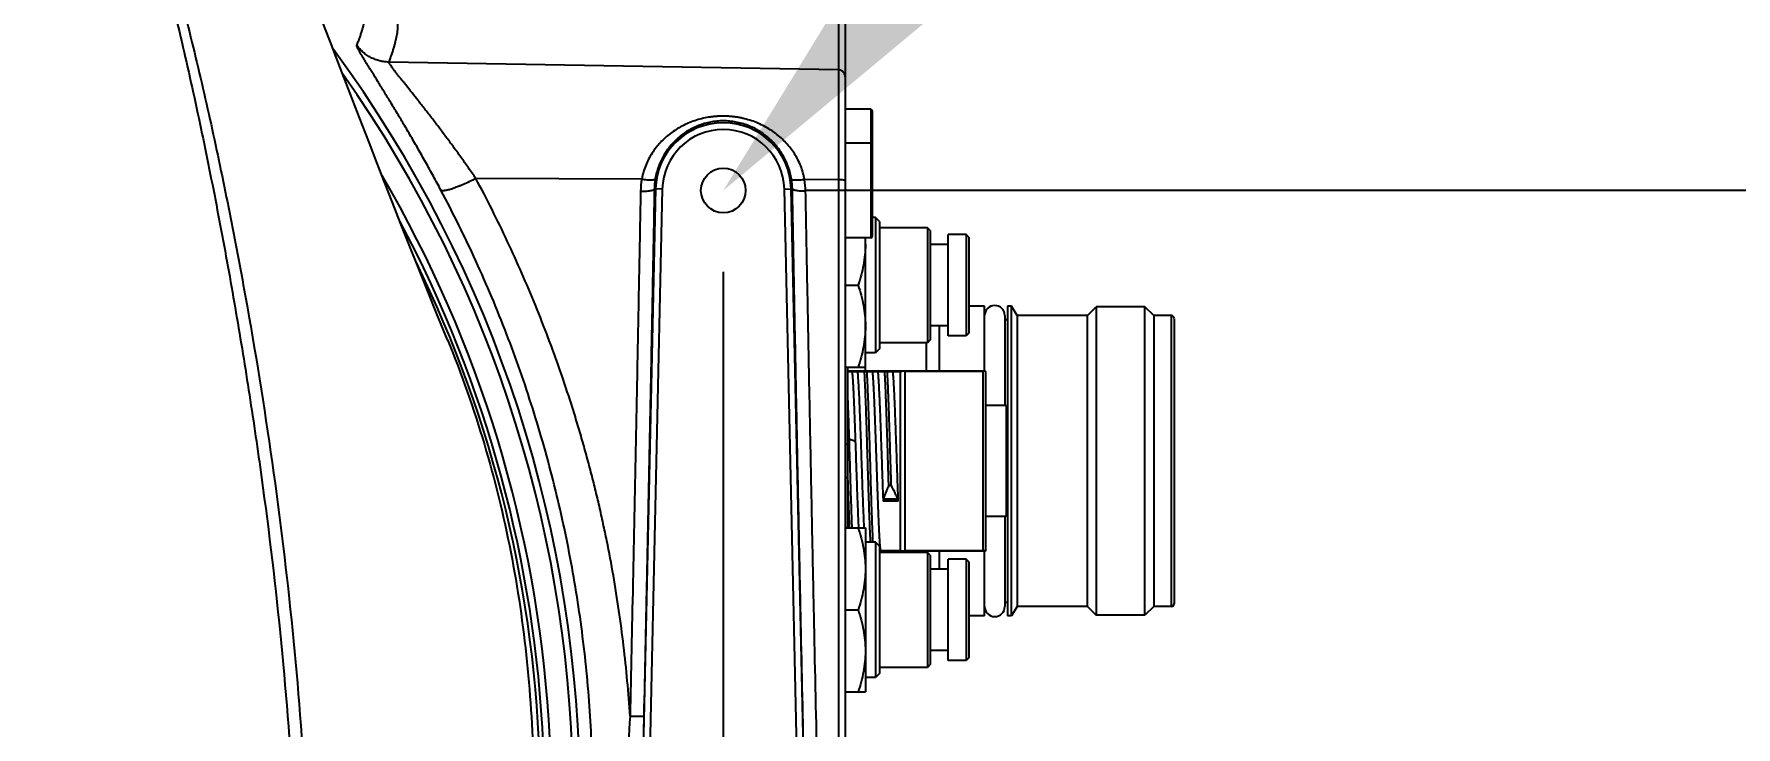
# Model space of a CAD drawing. Header units: millimetres. Extents: x 4086 to 8300, y 123 to 1549.
# Drawn here: x 7006.03 to 7037.47, y 482.81 to 495.62 of the extents above; entities that cross this region are included whole.
import ezdxf
from ezdxf import colors
from ezdxf.entities.mleader import LeaderData, LeaderLine
from ezdxf.math import Vec2, Vec3

# ---------------------------------------------------------------- set-up
doc = ezdxf.new("R2010")
doc.units = ezdxf.units.MM
for name, color, linetype in [('外形图', 7, 'Continuous'), ('多重引线', 7, 'Continuous'), ('尺寸标注', 7, 'Continuous')]:
    doc.layers.add(name, color=color, linetype=linetype)
doc.styles.add('思源黑', font='SourceHanSansCN-Normal.ttf')
doc.dimstyles.new('尺寸标注_1_4比例', dxfattribs={"dimtxt": 7, "dimasz": 6, "dimexe": 2, "dimexo": 1.5, "dimgap": 1, "dimtad": 1, "dimdec": 1, "dimlfac": 4, "dimdsep": 46, "dimtxsty": '思源黑', "dimcen": 0.09, "dimadec": 0, "dimazin": 0, "dimtp": 0.01, "dimtm": 0.01, "dimtfac": 1, "dimtdec": 1, "dimtofl": 0, "dimtmove": 0, "dimatfit": 3, "dimfxl": 1, "dimtolj": 1, "dimarcsym": 0})

# ---------------------------------------------------------------- blocks, each defined once
blk = doc.blocks.new('*D976')
at = {"layer": 'Defpoints', "color": 0}
for p in [(6980.264, 500.226), (7018.764, 492.726), (7018.764, 429.852)]:
    blk.add_point(p, dxfattribs=at)
at = {"layer": '尺寸标注', "color": 0, "lineweight": -2}
for p, q in [((6980.264, 498.726), (6980.264, 427.852)), ((7018.764, 491.226), (7018.764, 427.852)), ((6986.264, 429.852), (7012.764, 429.852))]:
    blk.add_line(p, q, dxfattribs=at)
at = {"layer": '尺寸标注', "color": 0}
for points in [[(6986.264, 430.852), (6986.264, 428.852), (6980.264, 429.852)], [(7012.764, 428.852), (7012.764, 430.852), (7018.764, 429.852)]]:
    blk.add_solid(points, dxfattribs=at)
at = {"layer": '尺寸标注', "color": 0, "insert": (6999.514, 434.414), "char_height": 7, "attachment_point": 5, "style": '思源黑'}
blk.add_mtext('\\A1;154', dxfattribs=at)
blk = doc.blocks.new('*D977')
at = {"layer": 'Defpoints', "color": 0}
for p in [(7018.764, 492.731), (7018.764, 470.221), (7046.821, 470.221)]:
    blk.add_point(p, dxfattribs=at)
at = {"layer": '尺寸标注', "color": 0, "lineweight": -2}
for p, q in [((7020.264, 492.731), (7048.821, 492.731)), ((7046.821, 486.731), (7046.821, 476.221)), ((7020.264, 470.221), (7048.821, 470.221))]:
    blk.add_line(p, q, dxfattribs=at)
at = {"layer": '尺寸标注', "color": 0}
for points in [[(7047.821, 486.731), (7045.821, 486.731), (7046.821, 492.731)], [(7045.821, 476.221), (7047.821, 476.221), (7046.821, 470.221)]]:
    blk.add_solid(points, dxfattribs=at)
at = {"layer": '尺寸标注', "color": 0, "insert": (7042.196, 481.476), "char_height": 7, "attachment_point": 5, "rotation": 90, "style": '思源黑'}
blk.add_mtext('\\A1;90', dxfattribs=at)

msp = doc.modelspace()

# ---------------------------------------------------------------- linework, layer by layer
at = {"layer": '外形图'}
for p, q in [((7020.8912, 495.9513), (7020.8912, 467.0012)), ((7021.014, 495.8266), (7021.014, 467.1262)), ((7020.8912, 494.9543), (7012.5882, 495.0992)), ((7021.489, 494.2263), (7021.014, 494.2263)), ((7021.489, 494.2263), (7021.489, 491.8513)), ((7021.514, 494.2013), (7021.514, 491.8763)), ((7021.489, 493.6013), (7021.014, 493.6013)), ((7017.257, 492.938), (7014.1935, 492.9481)), ((7020.8912, 492.9261), (7020.2649, 492.9281)), ((7017.5122, 492.7541), (7017.2742, 482.0309)), ((7017.6371, 492.7513), (7017.3991, 482.0282)), ((7017.6371, 492.7513), (7017.4903, 492.7545)), ((7019.8909, 492.7513), (7020.0387, 492.7546)), ((7020.1289, 482.0281), (7019.8909, 492.7513)), ((7020.2539, 482.0309), (7020.0159, 492.7541)), ((7021.5765, 492.2263), (7021.514, 492.2263)), ((7021.6515, 492.1513), (7021.5765, 492.2263)), ((7021.5765, 492.2263), (7021.5765, 489.7263)), ((7021.6515, 492.1513), (7021.6515, 489.8013)), ((7022.5365, 492.0388), (7021.6515, 492.0388)), ((7022.5865, 491.9888), (7022.5365, 492.0388)), ((7022.5365, 492.0388), (7022.5365, 489.9138)), ((7022.5865, 491.9888), (7022.5865, 489.9638)), ((7021.489, 491.8513), (7021.014, 491.8513)), ((7021.389, 489.3888), (7021.389, 491.8513)), ((7022.919, 491.7263), (7022.5865, 491.7263)), ((7023.2515, 491.9138), (7022.919, 491.9138)), ((7022.919, 490.0388), (7022.919, 491.9138)), ((7023.3015, 491.8638), (7023.2515, 491.9138)), ((7023.2515, 491.9138), (7023.2515, 490.0388)), ((7023.3015, 491.8638), (7023.3015, 490.0888)), ((7021.014, 490.9763), (7021.2537, 490.9763)), ((7023.589, 490.5888), (7023.3015, 490.5888)), ((7023.589, 489.3888), (7023.589, 490.5888)), ((7023.964, 490.4138), (7023.964, 488.7513)), ((7024.089, 490.5888), (7024.014, 490.5888)), ((7024.014, 490.5888), (7024.014, 484.8638)), ((7024.1901, 490.4138), (7024.089, 490.5888)), ((7024.089, 484.8638), (7024.089, 490.5888)), ((7025.489, 490.4138), (7024.1901, 490.4138)), ((7024.1901, 490.4138), (7024.1901, 485.0388)), ((7025.489, 490.4138), (7025.6515, 490.5763)), ((7025.489, 485.0388), (7025.489, 490.4138)), ((7026.5515, 490.5763), (7025.6515, 490.5763)), ((7025.6515, 490.5763), (7025.6515, 484.8763)), ((7026.714, 490.4138), (7026.5515, 490.5763)), ((7026.5515, 484.8763), (7026.5515, 490.5763)), ((7027.039, 490.4138), (7026.714, 490.4138)), ((7026.714, 490.4138), (7026.714, 485.0388)), ((7027.039, 485.0388), (7027.039, 490.4138)), ((7022.919, 490.2263), (7022.5865, 490.2263)), ((7022.7515, 490.2263), (7022.7515, 489.3888)), ((7023.3015, 490.0888), (7023.2515, 490.0388)), ((7024.014, 490.3388), (7023.964, 490.3388)), ((7027.089, 490.3637), (7027.089, 485.0888)), ((7021.6515, 489.8013), (7021.5765, 489.7263)), ((7022.5365, 489.9138), (7021.6515, 489.9138)), ((7022.514, 489.3888), (7022.514, 489.9138)), ((7022.5865, 489.9638), (7022.5365, 489.9138)), ((7023.2515, 490.0388), (7022.919, 490.0388)), ((7021.014, 489.4607), (7021.389, 489.4607)), ((7021.064, 486.4918), (7021.064, 489.4607)), ((7021.5765, 489.7263), (7021.389, 489.7263)), ((7023.6073, 489.3888), (7021.064, 489.3888)), ((7021.1473, 489.3835), (7021.241, 489.3835)), ((7021.3716, 489.3795), (7021.4184, 489.3795)), ((7021.5223, 489.3835), (7021.616, 489.3835)), ((7021.7466, 489.3795), (7021.7934, 489.3795)), ((7021.8973, 489.3835), (7022.039, 489.3835)), ((7022.039, 489.2526), (7022.039, 489.3835)), ((7022.039, 486.845), (7022.039, 489.2526)), ((7022.114, 489.3861), (7023.564, 489.3861)), ((7022.114, 489.3861), (7022.114, 489.1877)), ((7022.114, 489.1877), (7022.114, 486.8825)), ((7023.564, 486.0664), (7023.564, 489.3861)), ((7023.614, 486.0888), (7023.614, 489.3638)), ((7023.989, 488.7513), (7023.614, 488.7513)), ((7023.989, 488.7513), (7023.989, 486.7013)), ((7021.014, 488.0394), (7021.064, 488.0394)), ((7021.064, 488.1349), (7021.0906, 488.1349)), ((7021.0906, 488.1349), (7021.2078, 488.0927)), ((7021.064, 487.4132), (7021.014, 487.4132)), ((7021.867, 487.272), (7021.8201, 487.272)), ((7021.9962, 486.9854), (7021.7149, 486.9854)), ((7021.7199, 487.0272), (7021.9877, 487.0272)), ((7022.039, 486.069), (7022.039, 486.845)), ((7022.114, 486.8825), (7022.114, 486.0664)), ((7023.989, 486.7013), (7023.614, 486.7013)), ((7023.964, 486.7013), (7023.964, 485.0388)), ((7021.014, 486.4918), (7021.389, 486.4918)), ((7021.389, 486.4918), (7021.389, 483.4607)), ((7021.5765, 486.2263), (7021.389, 486.2263)), ((7021.6515, 486.1513), (7021.5765, 486.2263)), ((7021.5765, 486.2263), (7021.5765, 483.7263)), ((7021.6515, 486.1513), (7021.6515, 483.8013)), ((7023.6073, 486.0638), (7021.6515, 486.0638)), ((7022.5365, 486.0388), (7021.6515, 486.0388)), ((7022.039, 486.069), (7021.6683, 486.069)), ((7023.564, 486.0664), (7022.114, 486.0664)), ((7022.514, 486.0388), (7022.514, 486.0638)), ((7022.5865, 485.9888), (7022.5365, 486.0388)), ((7022.5365, 486.0388), (7022.5365, 483.9138)), ((7022.5865, 485.9888), (7022.5865, 483.9638)), ((7022.7515, 486.0638), (7022.7515, 485.7263)), ((7023.589, 484.8638), (7023.589, 486.0638)), ((7022.919, 485.7263), (7022.5865, 485.7263)), ((7023.2515, 485.9138), (7022.919, 485.9138)), ((7022.919, 484.0388), (7022.919, 485.9138)), ((7023.3015, 485.8638), (7023.2515, 485.9138)), ((7023.2515, 485.9138), (7023.2515, 484.0388)), ((7023.3015, 485.8638), (7023.3015, 484.0888)), ((7024.014, 485.1138), (7023.964, 485.1138)), ((7021.014, 484.9763), (7021.2537, 484.9763)), ((7023.589, 484.8638), (7023.3015, 484.8638)), ((7024.089, 484.8638), (7024.014, 484.8638)), ((7024.1901, 485.0388), (7024.089, 484.8638)), ((7025.489, 485.0388), (7024.1901, 485.0388)), ((7025.489, 485.0388), (7025.6515, 484.8763)), ((7026.5515, 484.8763), (7025.6515, 484.8763)), ((7026.714, 485.0388), (7026.5515, 484.8763)), ((7027.039, 485.0388), (7026.714, 485.0388)), ((7022.919, 484.2263), (7022.5865, 484.2263)), ((7021.6515, 483.8013), (7021.5765, 483.7263)), ((7022.5365, 483.9138), (7021.6515, 483.9138)), ((7022.5865, 483.9638), (7022.5365, 483.9138)), ((7023.2515, 484.0388), (7022.919, 484.0388)), ((7023.3015, 484.0888), (7023.2515, 484.0388)), ((7021.5765, 483.7263), (7021.389, 483.7263)), ((7021.014, 483.4607), (7021.389, 483.4607)), ((7017.2954, 483.0163), (7017.2742, 482.0309))]:
    msp.add_line(p, q, dxfattribs=at)
msp.add_lwpolyline([(7013.6698, 489.965), (7013.4806, 490.4281), (7013.2987, 490.8771), (7013.1255, 491.308), (7012.9606, 491.7221), (7012.8031, 492.121), (7012.6521, 492.5063), (7012.5067, 492.8795), (7012.3656, 493.2432), (7012.2277, 493.5997), (7012.0936, 493.9469), (7011.9649, 494.2807), (7011.8424, 494.5986), (7011.7258, 494.9015), (7011.6146, 495.1909), (7011.5083, 495.4681), (7011.4068, 495.7336), (7011.3101, 495.9872), (7011.2184, 496.2291), (7011.1316, 496.4589), (7011.0502, 496.6753), (7010.9743, 496.8777)], dxfattribs=at)
msp.add_circle((7018.764, 492.7263), 0.4125, dxfattribs=at)
for centre, radius, start, end in [((6992.764, 481.4763), 23.3524, 323.61323, 36.38561), ((6992.764, 481.4763), 23.2275, 324.77984, 35.227), ((7021.489, 494.2013), 0.025, 0, 90), ((7018.764, 492.7263), 1.2521, 1.27146, 178.72854), ((7018.764, 492.7263), 1.1272, 1.27146, 178.72854), ((7021.489, 493.5763), 0.025, 0, 90), ((6992.764, 481.4763), 22.8218, 337.04853, 30.339), ((7018.7573, 492.6844), 1.5215, 170.40609, 178.91857), ((7018.7647, 492.7313), 1.2747, 170.4536, 178.9575), ((7018.7643, 492.7314), 1.2747, 1.0433, 9.17041), ((7018.7629, 492.6844), 1.5216, 1.08221, 9.21585), ((6992.764, 481.4763), 22.6968, 337.05032, 28.08051), ((7019.4071, 491.7338), 1.982, 0.00649, 3.39751), ((7021.489, 491.8763), 0.025, 270, 0), ((6992.764, 481.4763), 22.6214, 1.26651, 26.07635), ((7023.7765, 490.4138), 0.1875, 0, 180), ((7027.039, 490.3638), 0.05, 0, 90), ((7007.2285, 489.6022), 14.1605, 359.13622, 359.42739), ((7023.564, 489.3638), 0.05, 0, 30), ((7021.466, 480.8739), 5.1991, 87.77011, 87.95467), ((7023.564, 486.0888), 0.05, 330, 0), ((7027.039, 485.0888), 0.05, 270, 0), ((7023.7765, 485.0388), 0.1875, 180, 0), ((7067.2154, 479.802), 50.2768, 176.33992, 177.45982)]:
    msp.add_arc(centre, radius, start, end, dxfattribs=at)
for points, knots in [([(7005.3999, 502.409), (7005.5871, 502.3525), (7005.8727, 502.2406), (7006.2399, 502.0206), (7006.5349, 501.7841), (7006.8379, 501.4558), (7007.1392, 501.0107), (7007.4234, 500.4476), (7007.6379, 499.9121), (7007.8037, 499.4518), (7007.967, 498.9742), (7008.1623, 498.3673), (7008.3812, 497.629), (7008.6575, 496.6322), (7008.9777, 495.3746), (7009.3275, 493.8543), (7009.6467, 492.3252), (7010.0346, 490.2772), (7010.4499, 487.7036), (7010.828, 484.5977), (7010.9901, 482.5176), (7011.0472, 481.4763)], [0, 0, 0, 0, 0.0263132, 0.0409617, 0.0574863, 0.0770058, 0.1008637, 0.1295655, 0.1617146, 0.1784516, 0.1953936, 0.2296437, 0.2642331, 0.2990144, 0.3688452, 0.4388497, 0.5089314, 0.5790488, 0.719333, 0.8596601, 1, 1, 1, 1]), ([(7005.1963, 502.1105), (7005.292, 502.0834), (7005.4872, 502.0208), (7005.7832, 501.9019), (7006.091, 501.743), (7006.413, 501.526), (7006.678, 501.2833), (7006.8881, 501.0357), (7007.0494, 500.8063), (7007.2036, 500.5407), (7007.4016, 500.1345), (7007.5723, 499.6934), (7007.7301, 499.2338), (7007.8847, 498.7587), (7008.0687, 498.156), (7008.274, 497.4236), (7008.5324, 496.4361), (7008.8315, 495.1914), (7009.1586, 493.6881), (7009.4583, 492.1772), (7009.7335, 490.6608), (7009.9851, 489.1397), (7010.2878, 487.106), (7010.5996, 484.5539), (7010.7621, 482.503), (7010.8187, 481.4763)], [0, 0, 0, 0, 0.0135008, 0.0278092, 0.0432562, 0.0604471, 0.0803713, 0.0918113, 0.1044718, 0.1184023, 0.1334537, 0.1657748, 0.182519, 0.199435, 0.2335946, 0.2680577, 0.3026861, 0.3721761, 0.4418196, 0.5115318, 0.5812764, 0.6510406, 0.72082, 0.8604033, 1, 1, 1, 1]), ([(7011.9942, 495.4087), (7011.999, 495.4209), (7012.0082, 495.4451), (7012.0218, 495.4807), (7012.0354, 495.5153), (7012.0481, 495.5493), (7012.06, 495.5828), (7012.0749, 495.6263), (7012.0983, 495.6994), (7012.1264, 495.8001), (7012.1476, 495.8984), (7012.1594, 495.9731), (7012.1656, 496.0261), (7012.1684, 496.0691), (7012.1692, 496.1026), (7012.1689, 496.127), (7012.1678, 496.1511), (7012.1658, 496.1748), (7012.1628, 496.1983), (7012.1586, 496.2216), (7012.1534, 496.2445), (7012.1455, 496.2734), (7012.1386, 496.2944), (7012.1337, 496.3079)], [0, 0, 0, 0, 0.0422959, 0.0834312, 0.1233187, 0.1623487, 0.2006053, 0.238113, 0.3109709, 0.4484937, 0.5755957, 0.6353904, 0.6927476, 0.7477836, 0.774536, 0.8008537, 0.8267667, 0.8523373, 0.8777636, 0.9032532, 0.9286473, 0.9535584, 1, 1, 1, 1]), ([(7012.5882, 495.0992), (7012.5928, 495.1115), (7012.6018, 495.136), (7012.6129, 495.1664), (7012.6217, 495.1901), (7012.6303, 495.2133), (7012.6405, 495.2418), (7012.6522, 495.2758), (7012.6666, 495.32), (7012.683, 495.3741), (7012.7006, 495.4376), (7012.7204, 495.5182), (7012.7361, 495.5965), (7012.747, 495.6725), (7012.7524, 495.7264), (7012.7551, 495.7785), (7012.7548, 495.8289), (7012.751, 495.8779), (7012.7445, 495.9179), (7012.738, 495.9452), (7012.7338, 495.9607), (7012.7303, 495.9721), (7012.7267, 495.9833), (7012.7221, 495.9973), (7012.7185, 496.0075), (7012.716, 496.0141)], [0, 0, 0, 0, 0.0420595, 0.0829685, 0.1029264, 0.1226267, 0.1614442, 0.1995069, 0.2368373, 0.3093895, 0.3792461, 0.4464934, 0.5734034, 0.6331971, 0.6906199, 0.7457967, 0.7990644, 0.8509183, 0.9020157, 0.9275433, 0.9403548, 0.9531364, 0.9655773, 0.9775064, 1, 1, 1, 1]), ([(7013.5475, 492.7327), (7013.5014, 492.8191), (7013.4091, 492.99), (7013.2697, 493.2423), (7013.1312, 493.4875), (7012.9948, 493.7243), (7012.8615, 493.9515), (7012.7324, 494.1677), (7012.6088, 494.3717), (7012.4923, 494.562), (7012.3841, 494.737), (7012.3, 494.8727), (7012.2383, 494.9724), (7012.1966, 495.0401), (7012.1582, 495.1027), (7012.1235, 495.1601), (7012.0925, 495.2119), (7012.0654, 495.2581), (7012.0425, 495.2983), (7012.0239, 495.3325), (7012.0114, 495.3572), (7012.0037, 495.3738), (7011.9995, 495.3839), (7011.9964, 495.3924), (7011.9947, 495.3985), (7011.9939, 495.4025), (7011.9937, 495.405), (7011.9938, 495.407), (7011.994, 495.4082), (7011.9942, 495.4087)], [0, 0, 0, 0, 0.0949236, 0.1881815, 0.2792786, 0.3677099, 0.4529512, 0.5344708, 0.6116862, 0.6839695, 0.7506587, 0.8110206, 0.8385931, 0.8643022, 0.8880506, 0.9097382, 0.92927, 0.9465671, 0.9615474, 0.9741229, 0.9842382, 0.9883729, 0.9918935, 0.9948017, 0.9971034, 0.9980318, 0.9988174, 0.9994682, 1, 1, 1, 1]), ([(7012.5882, 495.0992), (7012.5593, 495.0997), (7012.5014, 495.1041), (7012.4161, 495.1206), (7012.3332, 495.1469), (7012.254, 495.1825), (7012.1793, 495.2271), (7012.1103, 495.28), (7012.0479, 495.3405), (7012.0112, 495.3853), (7011.9942, 495.4087)], [0, 0, 0, 0, 0.1250006, 0.2500058, 0.3750136, 0.5000213, 0.6250261, 0.7500256, 0.8750172, 1, 1, 1, 1]), ([(7014.1935, 492.9481), (7014.1476, 493.0149), (7014.0558, 493.1471), (7013.9173, 493.3424), (7013.7794, 493.5328), (7013.6428, 493.7176), (7013.5087, 493.8961), (7013.3778, 494.0673), (7013.2513, 494.2303), (7013.1306, 494.384), (7013.0172, 494.5272), (7012.928, 494.6393), (7012.8617, 494.7227), (7012.8163, 494.7799), (7012.7742, 494.8332), (7012.7356, 494.8824), (7012.701, 494.9271), (7012.6706, 494.9672), (7012.6445, 495.0024), (7012.6232, 495.0323), (7012.6087, 495.0541), (7012.5997, 495.0688), (7012.5948, 495.0776), (7012.5911, 495.085), (7012.589, 495.0903), (7012.588, 495.0939), (7012.5876, 495.0964), (7012.5877, 495.0982), (7012.5882, 495.0992)], [0, 0, 0, 0, 0.0904721, 0.1797161, 0.2673621, 0.3530224, 0.4362783, 0.5166673, 0.593662, 0.6666508, 0.7349248, 0.7976501, 0.8266363, 0.8538669, 0.8792038, 0.9025023, 0.9236153, 0.9424009, 0.9587199, 0.9724399, 0.9834508, 0.9879186, 0.9916872, 0.9947565, 0.9971346, 0.9980728, 0.9988528, 1, 1, 1, 1]), ([(7021.014, 494.8294), (7021.014, 494.8375), (7021.0125, 494.8537), (7021.0054, 494.877), (7020.9941, 494.8986), (7020.9787, 494.9175), (7020.96, 494.9332), (7020.9387, 494.9449), (7020.9155, 494.9523), (7020.8993, 494.9542), (7020.8912, 494.9543)], [0, 0, 0, 0, 0.1249568, 0.2499196, 0.3748947, 0.4998857, 0.6248941, 0.7499186, 0.8749555, 1, 1, 1, 1]), ([(7020.2649, 492.9281), (7020.2572, 492.9712), (7020.2375, 493.0563), (7020.1954, 493.1797), (7020.1421, 493.2974), (7020.0783, 493.4084), (7020.0049, 493.5123), (7019.9228, 493.6088), (7019.8329, 493.6976), (7019.7355, 493.7784), (7019.6312, 493.851), (7019.5206, 493.9153), (7019.4041, 493.9708), (7019.2822, 494.017), (7019.1771, 494.0476), (7019.091, 494.067), (7019.0255, 494.0791), (7018.9593, 494.0885), (7018.8926, 494.0952), (7018.8256, 494.0992), (7018.7585, 494.1006), (7018.6914, 494.0993), (7018.6246, 494.0953), (7018.5581, 494.0885), (7018.4706, 494.076), (7018.363, 494.0541), (7018.2375, 494.0178), (7018.1167, 493.972), (7018.0012, 493.9173), (7017.8914, 493.8539), (7017.7879, 493.7821), (7017.691, 493.7022), (7017.6013, 493.6144), (7017.5194, 493.5189), (7017.446, 493.4158), (7017.3818, 493.3056), (7017.3279, 493.1887), (7017.2852, 493.0659), (7017.265, 492.981), (7017.257, 492.938)], [0, 0, 0, 0, 0.0318316, 0.0633599, 0.0945875, 0.1255471, 0.1562954, 0.1869044, 0.2174562, 0.2480446, 0.2787604, 0.3096853, 0.3408956, 0.3724407, 0.4043285, 0.420395, 0.4365313, 0.4527256, 0.4689626, 0.485224, 0.5014915, 0.5177467, 0.5339705, 0.5501447, 0.5662551, 0.5982346, 0.6298542, 0.6611047, 0.6920194, 0.7226597, 0.7531069, 0.7834521, 0.8137894, 0.8442105, 0.8748004, 0.905632, 0.9367601, 0.9682156, 1, 1, 1, 1]), ([(7020.0227, 492.9345), (7020.0165, 492.9726), (7020.0009, 493.0479), (7019.9676, 493.1575), (7019.9255, 493.2623), (7019.875, 493.3618), (7019.8168, 493.4556), (7019.7513, 493.5433), (7019.679, 493.6248), (7019.6, 493.6998), (7019.5147, 493.7682), (7019.423, 493.8294), (7019.3252, 493.8832), (7019.2213, 493.9288), (7019.112, 493.9655), (7018.9979, 493.9925), (7018.8804, 494.0089), (7018.7612, 494.0142), (7018.6424, 494.0082), (7018.5259, 493.9914), (7018.4132, 493.9643), (7018.3053, 493.9277), (7018.203, 493.8826), (7018.0751, 493.8123), (7017.9286, 493.7055), (7017.8026, 493.5759), (7017.7157, 493.4605), (7017.6574, 493.3676), (7017.6066, 493.2689), (7017.564, 493.1648), (7017.5302, 493.0558), (7017.5141, 492.9808), (7017.5077, 492.9427)], [0, 0, 0, 0, 0.0322408, 0.0640521, 0.0954329, 0.1264076, 0.1570415, 0.1874237, 0.2176592, 0.247876, 0.2782099, 0.3087945, 0.3397687, 0.3712495, 0.4032989, 0.435898, 0.4689306, 0.5021605, 0.5352973, 0.5680671, 0.6002948, 0.63191, 0.6629457, 0.6934971, 0.7536196, 0.8134421, 0.8435924, 0.8740316, 0.9048463, 0.9360983, 0.9678181, 1, 1, 1, 1]), ([(7014.1935, 492.9481), (7014.1545, 492.9281), (7014.0779, 492.8902), (7013.9824, 492.8465), (7013.909, 492.8151), (7013.8574, 492.7943), (7013.8086, 492.7758), (7013.763, 492.7598), (7013.7209, 492.7465), (7013.6827, 492.7358), (7013.6486, 492.7279), (7013.6229, 492.7235), (7013.6047, 492.7215), (7013.5928, 492.7209), (7013.5821, 492.721), (7013.5727, 492.7218), (7013.5645, 492.7233), (7013.5575, 492.7256), (7013.5518, 492.7286), (7013.5488, 492.7312), (7013.5475, 492.7327)], [0, 0, 0, 0, 0.1895231, 0.3696759, 0.454491, 0.5349219, 0.6103608, 0.6802472, 0.7440753, 0.8014046, 0.8518722, 0.8952153, 0.9141744, 0.9313222, 0.9466797, 0.9602933, 0.9722464, 0.9826786, 0.9918152, 1, 1, 1, 1]), ([(7017.0411, 483.0115), (7017.0133, 483.4472), (7016.934, 484.3168), (7016.7761, 485.3962), (7016.6351, 486.1458), (7016.546, 486.5719), (7016.4749, 486.8904), (7016.3995, 487.2077), (7016.3199, 487.5239), (7016.236, 487.8387), (7016.1477, 488.1522), (7016.0552, 488.4642), (7015.9264, 488.8781), (7015.7552, 489.3917), (7015.5339, 490.0019), (7015.2183, 490.8064), (7014.7849, 491.7957), (7014.3973, 492.5677), (7014.1935, 492.9481)], [0, 0, 0, 0, 0.1257554, 0.2513472, 0.3140745, 0.3454185, 0.376748, 0.4080629, 0.4393628, 0.4706469, 0.5019138, 0.5331604, 0.5643851, 0.6267675, 0.6890718, 0.7513151, 0.8756824, 1, 1, 1, 1]), ([(7017.257, 492.938), (7017.2727, 492.9354), (7017.3036, 492.9309), (7017.3487, 492.9259), (7017.3906, 492.9231), (7017.4228, 492.9225), (7017.4458, 492.9233), (7017.4606, 492.9244), (7017.4735, 492.9261), (7017.4845, 492.9283), (7017.4935, 492.9311), (7017.4996, 492.9339), (7017.5033, 492.9365), (7017.5054, 492.9384), (7017.5069, 492.9405), (7017.5075, 492.942), (7017.5077, 492.9427)], [0, 0, 0, 0, 0.1856825, 0.364278, 0.5294831, 0.6755664, 0.7398871, 0.7976975, 0.8485957, 0.8923067, 0.928737, 0.958092, 0.9703487, 0.9812094, 0.9909596, 1, 1, 1, 1]), ([(7020.2649, 492.9281), (7020.2496, 492.9258), (7020.2195, 492.9217), (7020.1757, 492.9173), (7020.1351, 492.915), (7020.1041, 492.9147), (7020.082, 492.9156), (7020.0678, 492.9168), (7020.0553, 492.9185), (7020.0448, 492.9207), (7020.0362, 492.9233), (7020.0303, 492.926), (7020.0268, 492.9285), (7020.0249, 492.9304), (7020.0234, 492.9323), (7020.0229, 492.9338), (7020.0227, 492.9345)], [0, 0, 0, 0, 0.1874092, 0.3668058, 0.5321215, 0.6778627, 0.7419121, 0.799418, 0.8499998, 0.8933994, 0.9295351, 0.9586163, 0.9707419, 0.9814732, 0.9910931, 1, 1, 1, 1]), ([(7021.014, 492.9025), (7021.014, 492.9033), (7021.0135, 492.905), (7021.0116, 492.9073), (7021.0086, 492.9095), (7021.0045, 492.9116), (7020.9993, 492.9137), (7020.9931, 492.9156), (7020.986, 492.9174), (7020.9747, 492.9198), (7020.9588, 492.9222), (7020.9378, 492.9244), (7020.915, 492.9257), (7020.8992, 492.926), (7020.8912, 492.9261)], [0, 0, 0, 0, 0.0183696, 0.0406898, 0.0692136, 0.1048772, 0.147956, 0.1983876, 0.2559092, 0.3201214, 0.4665054, 0.632625, 0.812613, 1, 1, 1, 1]), ([(7013.5111, 470.1579), (7013.7408, 470.5856), (7014.1747, 471.4567), (7014.7454, 472.8024), (7015.234, 474.1844), (7015.6377, 475.5972), (7015.9544, 477.0352), (7016.1824, 478.493), (7016.3207, 479.9643), (7016.3688, 481.4426), (7016.326, 482.9208), (7016.1924, 484.3921), (7015.9688, 485.8501), (7015.6565, 487.2886), (7015.2575, 488.7015), (7014.7743, 490.0837), (7014.2083, 491.431), (7013.7765, 492.3037), (7013.5475, 492.7327)], [0, 0, 0, 0, 0.0619727, 0.1241343, 0.1864662, 0.2489497, 0.311566, 0.3743057, 0.4371635, 0.50008, 0.5629792, 0.62581, 0.6885385, 0.7511376, 0.8135782, 0.8758196, 0.93793, 1, 1, 1, 1]), ([(7017.236, 492.7132), (7017.2284, 492.3124), (7017.2132, 491.5101), (7017.1902, 490.3052), (7017.1668, 489.0972), (7017.1427, 487.8855), (7017.118, 486.6704), (7017.0845, 485.0454), (7017.0587, 483.8255), (7017.0411, 483.0115)], [0, 0, 0, 0, 0.1239358, 0.2480836, 0.3725669, 0.4974835, 0.6227597, 0.7483032, 1, 1, 1, 1]), ([(7017.236, 492.7132), (7017.2522, 492.7128), (7017.2842, 492.7127), (7017.3306, 492.7143), (7017.3737, 492.7176), (7017.4066, 492.7217), (7017.4299, 492.7259), (7017.4448, 492.7292), (7017.4578, 492.7328), (7017.4688, 492.7367), (7017.4775, 492.7407), (7017.4834, 492.7444), (7017.4868, 492.7476), (7017.4886, 492.7498), (7017.4898, 492.7522), (7017.4902, 492.7538), (7017.4903, 492.7545)], [0, 0, 0, 0, 0.1845511, 0.3627864, 0.5281735, 0.6747458, 0.7393546, 0.7974461, 0.8485934, 0.8924972, 0.9290411, 0.9584082, 0.970627, 0.9814194, 0.9910739, 1, 1, 1, 1]), ([(7017.4903, 492.7545), (7017.4827, 492.3522), (7017.4675, 491.5469), (7017.4444, 490.3375), (7017.421, 489.1249), (7017.3969, 487.9087), (7017.3723, 486.689), (7017.3388, 485.0578), (7017.3129, 483.8333), (7017.2954, 483.0163)], [0, 0, 0, 0, 0.1239343, 0.2480818, 0.3725666, 0.4974852, 0.622761, 0.7483047, 1, 1, 1, 1]), ([(7020.255, 482.0309), (7020.2354, 482.9306), (7020.2066, 484.2792), (7020.1693, 486.0757), (7020.142, 487.4191), (7020.1153, 488.7588), (7020.0893, 490.0941), (7020.0639, 491.4255), (7020.0471, 492.3118), (7020.0387, 492.7546)], [0, 0, 0, 0, 0.2517047, 0.3772772, 0.5025852, 0.6275484, 0.7520453, 0.8761454, 1, 1, 1, 1]), ([(7020.2843, 492.7132), (7020.2685, 492.7129), (7020.2374, 492.713), (7020.1923, 492.7148), (7020.1508, 492.7182), (7020.1191, 492.7223), (7020.0966, 492.7265), (7020.0823, 492.7298), (7020.0698, 492.7333), (7020.0594, 492.7371), (7020.0509, 492.7411), (7020.0453, 492.7447), (7020.0421, 492.7478), (7020.0404, 492.75), (7020.0392, 492.7522), (7020.0388, 492.7538), (7020.0387, 492.7546)], [0, 0, 0, 0, 0.1860677, 0.3648554, 0.5301055, 0.6761332, 0.7404019, 0.7981505, 0.8489811, 0.8926215, 0.9289796, 0.9582602, 0.970478, 0.9812979, 0.991005, 1, 1, 1, 1]), ([(7020.5006, 482.031), (7020.4809, 482.9272), (7020.4521, 484.2705), (7020.4148, 486.0601), (7020.3875, 487.3984), (7020.3607, 488.7328), (7020.3347, 490.063), (7020.3093, 491.3892), (7020.2926, 492.2721), (7020.2843, 492.7132)], [0, 0, 0, 0, 0.2517067, 0.3772796, 0.5025861, 0.6275494, 0.7520442, 0.8761442, 1, 1, 1, 1]), ([(7021.389, 491.734), (7021.389, 491.702), (7021.3875, 491.6378), (7021.3781, 491.5097), (7021.3551, 491.3503), (7021.3117, 491.1615), (7021.2742, 491.0377), (7021.2537, 490.9763)], [0, 0, 0, 0, 0.1244113, 0.2488954, 0.4982749, 0.7485922, 1, 1, 1, 1]), ([(7021.2537, 490.9763), (7021.2742, 490.9148), (7021.3117, 490.791), (7021.3551, 490.6022), (7021.3781, 490.4428), (7021.3875, 490.3147), (7021.389, 490.2506), (7021.389, 490.2185)], [0, 0, 0, 0, 0.2514078, 0.5017251, 0.7511046, 0.8755886, 1, 1, 1, 1]), ([(7021.389, 490.2185), (7021.389, 490.1864), (7021.3875, 490.1223), (7021.3781, 489.9942), (7021.3551, 489.8348), (7021.3117, 489.646), (7021.2742, 489.5222), (7021.2537, 489.4607)], [0, 0, 0, 0, 0.1244113, 0.2488954, 0.4982749, 0.7485922, 1, 1, 1, 1]), ([(7013.6698, 489.965), (7013.9284, 489.3338), (7014.3828, 488.044), (7014.8687, 486.0515), (7015.1647, 484.0226), (7015.2457, 482.6582), (7015.2591, 481.9763)], [0, 0, 0, 0, 0.2498787, 0.4999545, 0.7501343, 1, 1, 1, 1]), ([(7021.064, 489.3801), (7021.0795, 489.3807), (7021.1073, 489.3816), (7021.135, 489.3829), (7021.1473, 489.3835)], [0, 0, 0, 0, 0.5583391, 1, 1, 1, 1]), ([(7021.1578, 489.2526), (7021.1562, 489.2765), (7021.153, 489.3202), (7021.1492, 489.3638), (7021.1473, 489.3835)], [0, 0, 0, 0, 0.5470978, 1, 1, 1, 1]), ([(7021.2078, 488.0927), (7021.2057, 488.1521), (7021.2016, 488.2689), (7021.1954, 488.4405), (7021.1892, 488.6043), (7021.183, 488.7585), (7021.1768, 488.9013), (7021.1706, 489.0313), (7021.1645, 489.147), (7021.1601, 489.2191), (7021.1578, 489.2526)], [0, 0, 0, 0, 0.153575, 0.3020137, 0.4436926, 0.5770621, 0.7006643, 0.8131498, 0.9132912, 1, 1, 1, 1]), ([(7021.241, 489.3835), (7021.2608, 489.3828), (7021.3043, 489.3813), (7021.3479, 489.3801), (7021.3716, 489.3795)], [0, 0, 0, 0, 0.4551061, 1, 1, 1, 1]), ([(7021.241, 489.3835), (7021.243, 489.3638), (7021.2457, 489.3326), (7021.249, 489.289), (7021.2507, 489.2651), (7021.2515, 489.2526)], [0, 0, 0, 0, 0.4529229, 0.7149352, 1, 1, 1, 1]), ([(7021.2515, 489.2526), (7021.2527, 489.2351), (7021.2551, 489.1984), (7021.2598, 489.1189), (7021.2656, 489.0085), (7021.2723, 488.8639), (7021.279, 488.7046), (7021.2858, 488.5325), (7021.2949, 488.2843), (7021.3039, 488.027), (7021.3127, 487.764), (7021.3195, 487.5642), (7021.3263, 487.3665), (7021.333, 487.1735), (7021.3398, 486.9877), (7021.3465, 486.8115), (7021.3532, 486.6471), (7021.358, 486.5417), (7021.3604, 486.4914)], [0, 0, 0, 0, 0.0190984, 0.0399246, 0.0864879, 0.1390894, 0.1970502, 0.2596202, 0.3259892, 0.4666475, 0.5391141, 0.6117584, 0.6836388, 0.7538239, 0.8214044, 0.8855045, 0.9452942, 1, 1, 1, 1]), ([(7021.4831, 486.2258), (7021.4806, 486.2785), (7021.4757, 486.3899), (7021.4688, 486.5655), (7021.462, 486.7569), (7021.455, 486.9615), (7021.4481, 487.1764), (7021.4412, 487.3989), (7021.4343, 487.6258), (7021.4273, 487.8541), (7021.4205, 488.0807), (7021.4135, 488.3024), (7021.4066, 488.5163), (7021.3997, 488.7194), (7021.3928, 488.909), (7021.3859, 489.0825), (7021.379, 489.2375), (7021.3741, 489.3345), (7021.3716, 489.3795)], [0, 0, 0, 0, 0.0501443, 0.1060752, 0.167033, 0.2321896, 0.3006591, 0.3715103, 0.4437796, 0.5164841, 0.5886347, 0.6592502, 0.72737, 0.792068, 0.8524645, 0.9077386, 0.9571404, 1, 1, 1, 1]), ([(7021.4184, 489.3795), (7021.438, 489.3801), (7021.4657, 489.381), (7021.5003, 489.3824), (7021.5153, 489.3832), (7021.5223, 489.3835)], [0, 0, 0, 0, 0.5646944, 0.800161, 1, 1, 1, 1]), ([(7021.5299, 486.2258), (7021.5274, 486.2785), (7021.5226, 486.3899), (7021.5157, 486.5655), (7021.5088, 486.7569), (7021.5019, 486.9615), (7021.495, 487.1764), (7021.488, 487.3989), (7021.4811, 487.6258), (7021.4742, 487.8541), (7021.4672, 488.0807), (7021.4604, 488.3024), (7021.4534, 488.5163), (7021.4465, 488.7194), (7021.4397, 488.909), (7021.4327, 489.0825), (7021.4259, 489.2375), (7021.421, 489.3345), (7021.4184, 489.3795)], [0, 0, 0, 0, 0.0501444, 0.1060751, 0.1670331, 0.2321897, 0.3006591, 0.3715103, 0.4437797, 0.5164842, 0.5886349, 0.6592503, 0.7273702, 0.7920682, 0.8524646, 0.907739, 0.9571407, 1, 1, 1, 1]), ([(7021.5328, 489.2526), (7021.5319, 489.2651), (7021.5302, 489.289), (7021.5276, 489.3233), (7021.525, 489.3544), (7021.5232, 489.3742), (7021.5223, 489.3835)], [0, 0, 0, 0, 0.2850875, 0.5471011, 0.7855541, 1, 1, 1, 1]), ([(7021.6683, 486.069), (7021.6667, 486.0846), (7021.6637, 486.1184), (7021.6595, 486.1731), (7021.6554, 486.2356), (7021.6495, 486.3337), (7021.6422, 486.4731), (7021.634, 486.6587), (7021.6256, 486.8657), (7021.6187, 487.0497), (7021.6132, 487.2046), (7021.609, 487.325), (7021.6047, 487.4475), (7021.6005, 487.5714), (7021.5963, 487.696), (7021.5921, 487.8208), (7021.5878, 487.9452), (7021.5822, 488.1082), (7021.5754, 488.3062), (7021.5669, 488.534), (7021.5586, 488.7456), (7021.5514, 488.9097), (7021.5456, 489.0298), (7021.5421, 489.0983), (7021.5392, 489.1498), (7021.5364, 489.1965), (7021.5343, 489.2305), (7021.5328, 489.2526)], [0, 0, 0, 0, 0.0147163, 0.0319667, 0.0516677, 0.0737222, 0.1244414, 0.1831105, 0.2485551, 0.319462, 0.3565227, 0.3944083, 0.4329282, 0.4718889, 0.5110945, 0.5503479, 0.5894518, 0.6282095, 0.7039101, 0.7759297, 0.8428222, 0.9032461, 0.930648, 0.95599, 0.9678487, 0.9791458, 1, 1, 1, 1]), ([(7021.616, 489.3835), (7021.6358, 489.3828), (7021.6793, 489.3813), (7021.7229, 489.3801), (7021.7466, 489.3795)], [0, 0, 0, 0, 0.4554771, 1, 1, 1, 1]), ([(7021.616, 489.3835), (7021.6169, 489.3742), (7021.6188, 489.3545), (7021.6214, 489.3233), (7021.6241, 489.289), (7021.6257, 489.2651), (7021.6265, 489.2526)], [0, 0, 0, 0, 0.2144741, 0.4529424, 0.7149616, 1, 1, 1, 1]), ([(7021.6265, 489.2526), (7021.6275, 489.2385), (7021.6295, 489.2092), (7021.6322, 489.1636), (7021.6349, 489.115), (7021.6387, 489.0443), (7021.6434, 488.9491), (7021.6489, 488.8272), (7021.6544, 488.6959), (7021.6599, 488.5562), (7021.6653, 488.4095), (7021.6708, 488.2569), (7021.6764, 488.0997), (7021.6819, 487.9394), (7021.6873, 487.7772), (7021.6928, 487.6147), (7021.6984, 487.453), (7021.7039, 487.2937), (7021.7094, 487.1381), (7021.7131, 487.0358), (7021.7149, 486.9854)], [0, 0, 0, 0, 0.0187302, 0.0388569, 0.0603381, 0.0831294, 0.1324452, 0.1863836, 0.2444836, 0.3062493, 0.3711535, 0.4386414, 0.5081359, 0.5790428, 0.6507558, 0.7226615, 0.7941452, 0.8645955, 0.9334099, 1, 1, 1, 1]), ([(7021.8201, 487.272), (7021.8194, 487.2967), (7021.8179, 487.3462), (7021.8156, 487.4207), (7021.8133, 487.4957), (7021.8102, 487.5962), (7021.8063, 487.7221), (7021.8018, 487.8731), (7021.7973, 488.0232), (7021.7912, 488.2191), (7021.785, 488.4108), (7021.7789, 488.5973), (7021.7744, 488.73), (7021.7698, 488.8567), (7021.7652, 488.9768), (7021.7613, 489.0723), (7021.7581, 489.1448), (7021.7558, 489.196), (7021.7535, 489.2452), (7021.7513, 489.292), (7021.749, 489.3365), (7021.7474, 489.3654), (7021.7466, 489.3795)], [0, 0, 0, 0, 0.0350966, 0.0704616, 0.1060407, 0.1417823, 0.2135401, 0.2853096, 0.3566654, 0.4271846, 0.5640493, 0.6295836, 0.6926642, 0.7529177, 0.8099875, 0.8635359, 0.8888895, 0.9132456, 0.9365681, 0.9588222, 0.9799769, 1, 1, 1, 1]), ([(7021.7934, 489.3795), (7021.813, 489.3801), (7021.8407, 489.381), (7021.8753, 489.3824), (7021.8903, 489.3832), (7021.8973, 489.3835)], [0, 0, 0, 0, 0.5642145, 0.7999663, 1, 1, 1, 1]), ([(7021.867, 487.272), (7021.8662, 487.2967), (7021.8646, 487.3462), (7021.8623, 487.4207), (7021.8601, 487.4957), (7021.857, 487.5962), (7021.8532, 487.7221), (7021.8486, 487.8731), (7021.8439, 488.0232), (7021.8394, 488.1716), (7021.8348, 488.3173), (7021.8289, 488.5038), (7021.8227, 488.684), (7021.8164, 488.8567), (7021.8119, 488.9767), (7021.8081, 489.0722), (7021.805, 489.1448), (7021.8027, 489.196), (7021.8004, 489.2452), (7021.798, 489.292), (7021.7957, 489.3365), (7021.7942, 489.3654), (7021.7934, 489.3795)], [0, 0, 0, 0, 0.0350967, 0.0704617, 0.1060409, 0.1417825, 0.2135404, 0.28531, 0.3566659, 0.4271852, 0.49645, 0.5640498, 0.6926655, 0.7529193, 0.809989, 0.8635365, 0.8888898, 0.9132459, 0.9365688, 0.9588242, 0.9799786, 1, 1, 1, 1]), ([(7021.9078, 489.2526), (7021.9069, 489.2651), (7021.9051, 489.289), (7021.9026, 489.3233), (7021.9, 489.3544), (7021.8982, 489.3742), (7021.8973, 489.3835)], [0, 0, 0, 0, 0.2851131, 0.547118, 0.7855611, 1, 1, 1, 1]), ([(7021.9962, 486.9854), (7021.9943, 487.0358), (7021.9905, 487.1381), (7021.985, 487.2937), (7021.9795, 487.453), (7021.9741, 487.6147), (7021.9685, 487.7772), (7021.963, 487.9394), (7021.9574, 488.0997), (7021.952, 488.2569), (7021.9466, 488.4095), (7021.941, 488.5562), (7021.9355, 488.6958), (7021.93, 488.8272), (7021.9246, 488.9491), (7021.9199, 489.0443), (7021.9161, 489.115), (7021.9133, 489.1636), (7021.9105, 489.2092), (7021.9087, 489.2385), (7021.9078, 489.2526)], [0, 0, 0, 0, 0.0665905, 0.1354049, 0.2058552, 0.277339, 0.3492448, 0.4209579, 0.4918649, 0.5613595, 0.6288473, 0.6937519, 0.7555182, 0.8136182, 0.8675557, 0.9168714, 0.9396634, 0.9611459, 0.9812728, 1, 1, 1, 1]), ([(7022.114, 489.3861), (7022.1034, 489.3856), (7022.0784, 489.3846), (7022.0534, 489.3839), (7022.039, 489.3835)], [0, 0, 0, 0, 0.4257745, 1, 1, 1, 1]), ([(7023.6073, 489.3888), (7023.6074, 489.3887), (7023.6074, 489.3886), (7023.6072, 489.3884), (7023.607, 489.3882), (7023.6066, 489.3881), (7023.606, 489.3879), (7023.6053, 489.3877), (7023.6043, 489.3875), (7023.6025, 489.3873), (7023.5992, 489.387), (7023.5934, 489.3866), (7023.5815, 489.3862), (7023.5713, 489.3861), (7023.564, 489.3861)], [0, 0, 0, 0, 0.003986, 0.0085523, 0.0153067, 0.0249955, 0.0381444, 0.0553132, 0.0771922, 0.1046701, 0.1815091, 0.3017425, 0.5040452, 1, 1, 1, 1]), ([(7021.0906, 488.1349), (7021.0864, 488.273), (7021.0801, 488.4754), (7021.072, 488.7085), (7021.0675, 488.833), (7021.0652, 488.8932), (7021.064, 488.9228)], [0, 0, 0, 0, 0.525599, 0.7707179, 0.8875184, 1, 1, 1, 1]), ([(7021.1436, 486.4915), (7021.1413, 486.5505), (7021.1368, 486.6729), (7021.1302, 486.8623), (7021.1235, 487.0624), (7021.117, 487.2706), (7021.1105, 487.4845), (7021.1038, 487.7013), (7021.0972, 487.9185), (7021.0928, 488.063), (7021.0906, 488.1349)], [0, 0, 0, 0, 0.1078044, 0.2235344, 0.3457653, 0.4729917, 0.6036469, 0.7361217, 0.8687841, 1, 1, 1, 1]), ([(7021.2666, 486.4914), (7021.2611, 486.6061), (7021.2537, 486.7853), (7021.2443, 487.0327), (7021.237, 487.2359), (7021.2298, 487.4465), (7021.2224, 487.6614), (7021.2151, 487.8773), (7021.2102, 488.0212), (7021.2078, 488.0927)], [0, 0, 0, 0, 0.2149265, 0.3358754, 0.4634165, 0.5956187, 0.73048, 0.8659578, 1, 1, 1, 1]), ([(7021.0968, 486.4915), (7021.0939, 486.565), (7021.0897, 486.6778), (7021.0844, 486.8312), (7021.079, 486.9957), (7021.0721, 487.2091), (7021.0667, 487.3818), (7021.064, 487.4697)], [0, 0, 0, 0, 0.2255109, 0.3458326, 0.4704539, 0.7302402, 1, 1, 1, 1]), ([(7021.8201, 487.272), (7021.8154, 487.262), (7021.806, 487.2418), (7021.7923, 487.2114), (7021.779, 487.1809), (7021.7618, 487.1403), (7021.7417, 487.0892), (7021.7269, 487.0479), (7021.7199, 487.0272)], [0, 0, 0, 0, 0.1263412, 0.252301, 0.3779241, 0.5031552, 0.7523826, 1, 1, 1, 1]), ([(7021.9877, 487.0272), (7021.9788, 487.048), (7021.9603, 487.0892), (7021.9358, 487.1403), (7021.9153, 487.1809), (7021.8995, 487.2114), (7021.8835, 487.2418), (7021.8725, 487.262), (7021.867, 487.272)], [0, 0, 0, 0, 0.247687, 0.4969727, 0.622211, 0.7478195, 0.8737344, 1, 1, 1, 1]), ([(7021.7199, 487.0272), (7021.7189, 487.0243), (7021.7173, 487.018), (7021.7156, 487.0079), (7021.7148, 486.9969), (7021.7148, 486.9894), (7021.7149, 486.9854)], [0, 0, 0, 0, 0.221619, 0.4629838, 0.7230851, 1, 1, 1, 1]), ([(7021.9962, 486.9854), (7021.996, 486.9894), (7021.9954, 486.997), (7021.9937, 487.008), (7021.9912, 487.018), (7021.989, 487.0243), (7021.9877, 487.0272)], [0, 0, 0, 0, 0.2756347, 0.5350486, 0.7767327, 1, 1, 1, 1]), ([(7021.2537, 486.4918), (7021.2742, 486.4304), (7021.3117, 486.3065), (7021.3551, 486.1178), (7021.3781, 485.9583), (7021.3875, 485.8302), (7021.389, 485.7661), (7021.389, 485.734)], [0, 0, 0, 0, 0.2514078, 0.5017251, 0.7511046, 0.8755886, 1, 1, 1, 1]), ([(7022.039, 486.069), (7022.0534, 486.0686), (7022.0784, 486.0679), (7022.1034, 486.067), (7022.114, 486.0664)], [0, 0, 0, 0, 0.5742785, 1, 1, 1, 1]), ([(7023.6073, 486.0638), (7023.6074, 486.0638), (7023.6074, 486.064), (7023.6072, 486.0641), (7023.607, 486.0643), (7023.6066, 486.0645), (7023.606, 486.0646), (7023.6053, 486.0648), (7023.6043, 486.065), (7023.6025, 486.0652), (7023.5992, 486.0656), (7023.5934, 486.0659), (7023.5815, 486.0663), (7023.5713, 486.0664), (7023.564, 486.0664)], [0, 0, 0, 0, 0.0039861, 0.0085526, 0.0153072, 0.0249964, 0.0381456, 0.0553149, 0.0771946, 0.1046732, 0.1815142, 0.3017503, 0.5040557, 1, 1, 1, 1]), ([(7021.389, 485.734), (7021.389, 485.702), (7021.3875, 485.6378), (7021.3781, 485.5097), (7021.3551, 485.3503), (7021.3117, 485.1615), (7021.2742, 485.0377), (7021.2537, 484.9763)], [0, 0, 0, 0, 0.1244113, 0.2488954, 0.4982749, 0.7485922, 1, 1, 1, 1]), ([(7021.2537, 484.9763), (7021.2742, 484.9148), (7021.3117, 484.791), (7021.3551, 484.6022), (7021.3781, 484.4428), (7021.3875, 484.3147), (7021.389, 484.2506), (7021.389, 484.2185)], [0, 0, 0, 0, 0.2514078, 0.5017251, 0.7511046, 0.8755886, 1, 1, 1, 1]), ([(7021.389, 484.2185), (7021.389, 484.1864), (7021.3875, 484.1223), (7021.3781, 483.9942), (7021.3551, 483.8348), (7021.3117, 483.646), (7021.2742, 483.5222), (7021.2537, 483.4607)], [0, 0, 0, 0, 0.1244113, 0.2488954, 0.4982749, 0.7485922, 1, 1, 1, 1]), ([(7017.0411, 483.0115), (7017.0574, 483.0112), (7017.0894, 483.0106), (7017.1288, 483.0102), (7017.159, 483.0101), (7017.1802, 483.0102), (7017.2001, 483.0103), (7017.2185, 483.0106), (7017.2352, 483.011), (7017.2501, 483.0114), (7017.2631, 483.012), (7017.2739, 483.0127), (7017.2816, 483.0133), (7017.2866, 483.0139), (7017.2895, 483.0143), (7017.2918, 483.0148), (7017.2936, 483.0152), (7017.2947, 483.0156), (7017.2953, 483.0161), (7017.2954, 483.0163)], [0, 0, 0, 0, 0.1915809, 0.3764442, 0.4641259, 0.547508, 0.6257909, 0.6982245, 0.7641157, 0.8228357, 0.873827, 0.91661, 0.950792, 0.9645632, 0.9760854, 0.9853458, 0.9923524, 0.9971597, 1, 1, 1, 1])]:
    msp.add_open_spline(points, degree=3, knots=knots, dxfattribs=at)

# ---------------------------------------------------------------- dimensions: what is measured, and where the dimension line sits
at = {"layer": '尺寸标注'}
dim = msp.add_linear_dim(base=(7018.764, 429.8521), p1=(6980.264, 500.2263), p2=(7018.764, 492.7263), dimstyle='尺寸标注_1_4比例', dxfattribs=at)
dim.commit()
dim.dimension.update_dxf_attribs({"geometry": '*D976', "text_midpoint": (6999.514, 434.4143)})
dim = msp.add_linear_dim(base=(7046.8207, 470.2208), p1=(7018.7643, 492.7314), p2=(7018.7636, 470.2208), angle=90, dimstyle='尺寸标注_1_4比例', dxfattribs=at)
dim.commit()
dim.dimension.update_dxf_attribs({"geometry": '*D977', "text_midpoint": (7046.8207, 481.4761), "dimtype": 160})

# ---------------------------------------------------------------- leaders
at = {"layer": '多重引线'}
ml = msp.add_multileader_mtext('Standard', dxfattribs=at)
ml.set_content('{\\C256;3}×{\\C256;M4\\A1; \\fSource Han Sans CN Normal|b0|i0|c0|p34;\\C7;depth \\fSource Han Sans CN Normal|b0|i0|c134|p34;\\C256;8}', style='思源黑')
ml.set_leader_properties()
ml.build(insert=Vec2(0, 0))
ml.multileader.update_dxf_attribs({"text_left_attachment_type": 5, "text_right_attachment_type": 5, "dogleg_length": 10, "arrow_head_size": 7.5})
ctx = ml.context
ctx.base_point, ctx.char_height, ctx.arrow_head_size, ctx.landing_gap_size, ctx.plane_origin = Vec3(7041.4705, 507.4273), 7, 7.5, 2.5, Vec3(7116.9156, 410.4947)
ctx.left_attachment, ctx.right_attachment, ctx.text_align_type = 5, 5, 1
notes = []
notes.append((ctx, [(1, (1, 1, 0), (7031.4705, 507.4273), (1, 0), 10, [(1, [(7018.764, 492.7263)], 0, [])])]))
ctx.mtext.insert, ctx.mtext.alignment, ctx.mtext.flow_direction = Vec3(7075.3892, 517.2579), 2, 5
for ctx, leaders in notes:
    for number, flags, end, landing, length, lines in leaders:
        leader = LeaderData()
        leader.index, (leader.has_last_leader_line, leader.has_dogleg_vector, leader.attachment_direction) = number, flags
        leader.last_leader_point, leader.dogleg_vector, leader.dogleg_length = Vec3(end), Vec3(landing), length
        for number, points, colour, breaks in lines:
            line = LeaderLine()
            line.index, line.vertices, line.color, line.breaks = number, Vec3.list(points), colors.encode_raw_color(colour), breaks
            leader.lines.append(line)
        ctx.leaders.append(leader)

doc.saveas('drawing.dxf')
